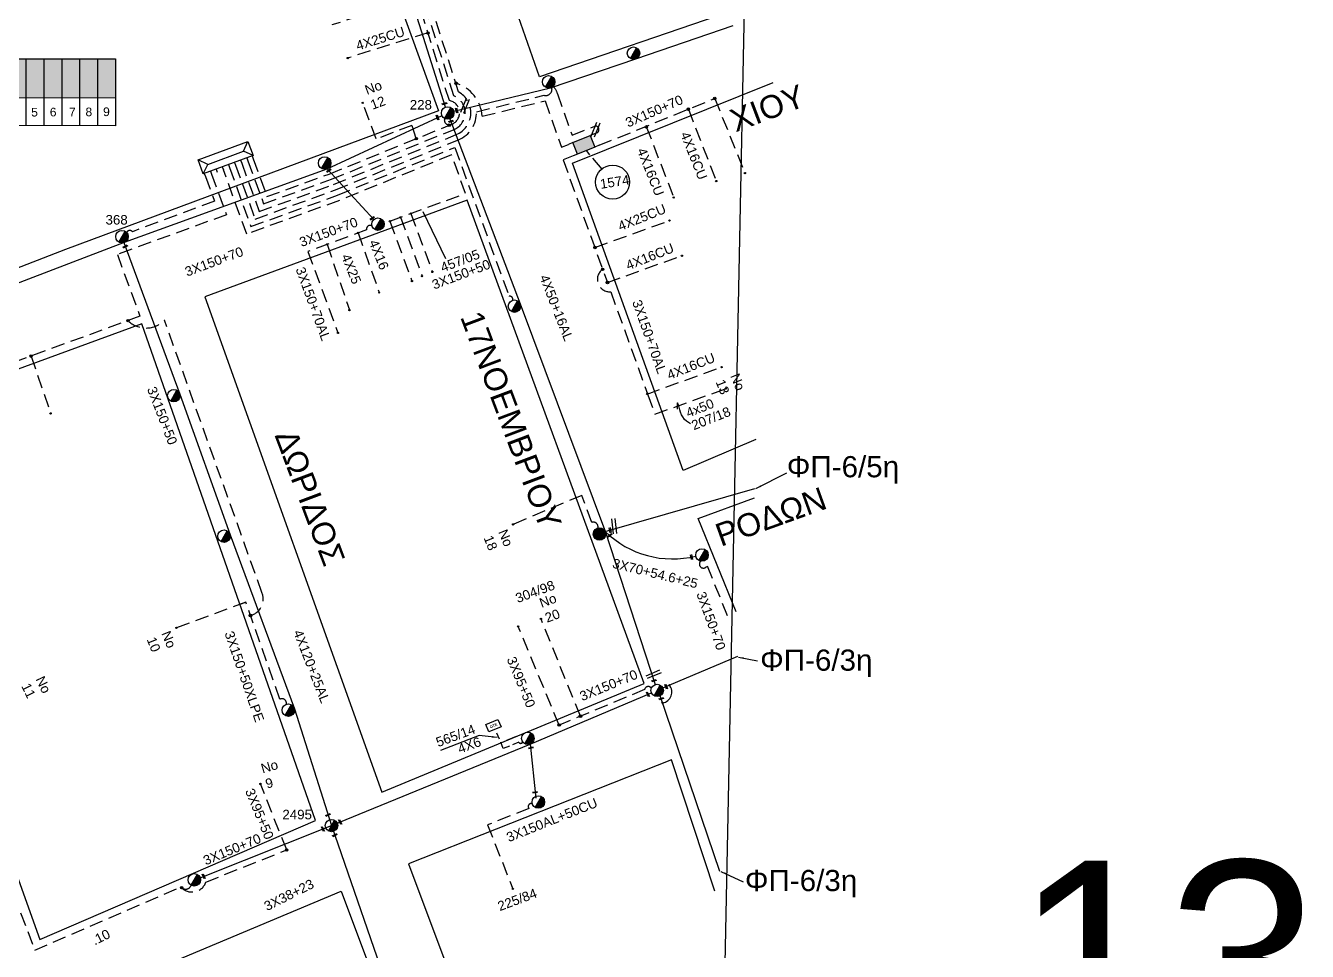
# Model space of a CAD drawing. Header units: millimetres. Extents: x 771 to 3391, y 686 to 1835.
# Drawn here: x 2753.9 to 2996.2, y 1301.1 to 1476.1 of the extents above; entities that cross this region are included whole.
import ezdxf

# ---------------------------------------------------------------- set-up
doc = ezdxf.new("R2010")
doc.units = ezdxf.units.MM
doc.linetypes.add('DASHED', pattern=[19.05, 12.7, -6.35])
for name, color, linetype in [('Link Box 4 Διευθύνσεων', 7, 'Continuous'), ('Pillar OTE', 7, 'Continuous'), ('Άγνωστα', 7, 'Continuous'), ('Γυμνά εναέρια ΧΤ (3Φ)   4x16CU', 7, 'Continuous'), ('Γυμνά εναέρια ΧΤ και ΦΟΠ (3Φ)   4x50+16AL', 7, 'Continuous'), ('Εναέρια παροχή ΧΤ 4x16', 7, 'SYN_LINE'), ('Εναέρια παροχή ΧΤ 4x25', 7, 'SYN_LINE'), ('Επιγραφές - Σχήματα', 7, 'Continuous'), ('Καλωδια ΧΤ  3X95+50', 7, 'Continuous'), ('Καλώδια ΧΤ   3x150+50CU', 7, 'DASHED'), ('Καλώδια ΧΤ   3x150+70AL', 7, 'DASHED'), ('Καλώδια ΧΤ   3x150AL+50CU', 7, 'DASHED'), ('Μηχανική τομή', 7, 'Continuous'), ('Στύλος Ξύλινος', 7, 'Continuous'), ('Στύλος Ξύλινος @ 1', 7, 'Continuous'), ('Στύλος ΦΜ', 7, 'Continuous'), ('Στύλος ΦΜ @ 1', 7, 'Continuous'), ('Συνδέσεις', 7, 'Continuous'), ('Συνεστραμμένα ΧΤ   3x70+54.6+25 AL', 7, 'SYN_LINE'), ('Συνεστραμμένα ΧΤ   4x120+25 AL', 7, 'SYN_LINE'), ('Τομή', 7, 'Continuous'), ('Υποσταθμός πόλεως', 7, 'Continuous'), ('Υπόβαθρο ΔΕΗ', 7, 'Continuous'), ('Υπόγεια Καλώδια Δικτύου ΧΤ   .10', 7, 'DASHED'), ('Υπόγεια καλώδια Παροχών ΧΤ   .10', 7, 'DASHED'), ('Υπόγεια καλώδια Παροχών ΧΤ   4x16AL', 7, 'DASHED'), ('Υπόγεια καλώδια Παροχών ΧΤ   4x50AL', 7, 'DASHED'), ('Υπόγεια καλώδια Παροχών ΧΤ   4x6', 7, 'DASHED')]:
    doc.layers.add(name, color=color, linetype=linetype)
doc.styles.add('arial', font='arial.ttf')
doc.styles.get("Standard").update_dxf_attribs({"font": 'arial.ttf'})
doc.linetypes.add('SYN_LINE', pattern='A,0.5,-0.0001,["/\\/\\/\\/",Standard,S=0.1,R=0,X=0,Y=-0.05],-0.25', length=0.7501)
doc.dimstyles.new('ISO-25', dxfattribs={"dimtxt": 2.5, "dimasz": 2.5, "dimexe": 1.25, "dimexo": 0.625, "dimtad": 1, "dimtxsty": 'Standard', "dimcen": 2.5, "dimadec": 0, "dimazin": 0, "dimtfac": 1, "dimtmove": 0, "dimatfit": 3, "dimfxl": 1, "dimarcsym": 0})

# ---------------------------------------------------------------- blocks, each defined once
blk = doc.blocks.new('ΥΠΑΡΧΩΝ ΤΣΙΜΕΝΤΕΝΙΟΣ ΣΤΥΛΟΣ')
at = {"layer": 'Στύλος ΦΜ'}
blk.add_hatch(color=7, dxfattribs=at).paths.add_polyline_path([(-1.29, -2.28, 0.574793), (2.62, 0, 0.268822), (1.3, 2.27)])
at = {"layer": 'Στύλος ΦΜ', "color": 7}
blk.add_line((-1.29, -2.28), (1.3, 2.27), dxfattribs=at)
blk.add_circle((0, 0), 2.62, dxfattribs=at)
at = {"layer": 'Στύλος ΦΜ', "flags": 4}
for tag, p in [('ΑΡΙΘΜΟΣ', (-4.68, 8.05)), ('ΤΥΠΟΣ', (-4.91, 3.03))]:
    blk.add_attdef(tag, p, '', height=4, dxfattribs=at)
blk = doc.blocks.new('ΥΠΟΣΤΑΘΜΟΣ ΠΟΛΕΩΣ 9 ΑΝΑΧΩΡΗΣΕΩΝ')
at = {"layer": 'Υποσταθμός πόλεως', "ltscale": 40}
for p, q in [((-9.63, -2.82), (-9.63, -4)), ((-7.12, -2.82), (-7.12, -4)), ((-4.84, -2.82), (-4.84, -4)), ((-2.36, -2.82), (-2.36, -4)), ((0.09, -2.82), (0.09, -4)), ((2.55, -2.82), (2.55, -4)), ((5.02, -2.82), (5.02, -4)), ((7.48, -2.82), (7.48, -4)), ((9.61, -2.82), (9.61, -4))]:
    blk.add_line(p, q, dxfattribs=at)
blk.add_lwpolyline([(-10.02, 2.82), (10.02, 2.82), (10.02, -2.82), (-10.02, -2.82)], close=True, dxfattribs=at)
for points in [[(-7.21, 0), (-10.02, 2.82)], [(-10.02, -2.82), (-7.21, 0)], [(-7.21, 0), (7.21, 0)], [(7.21, 0), (10.02, 2.82)], [(10.02, -2.82), (7.21, 0)]]:
    blk.add_lwpolyline(points, dxfattribs=at)
at = {"layer": 'Υποσταθμός πόλεως', "linetype": 'SYN_LINE', "ltscale": 40, "flags": 1}
for tag, p in [('ΜΕΤΑΣΧΗΜΑΤΙΣΜΟΣ', (10.79, 1.71)), ('ΙΣΧΥΣ', (10.77, -1.08)), ('ΑΡΙΘΜΟΣ', (10.89, -3.8))]:
    blk.add_attdef(tag, p, '', height=1.8, dxfattribs=at)
blk = doc.blocks.new('_ΣΥΝΔΕΣΗ')
at = {"layer": 'Συνδέσεις', "linetype": 'SYN_LINE', "ltscale": 40}
blk.add_hatch(color=256, dxfattribs=at).paths.add_polyline_path([(0.5, -0.01, 1), (-0.5, -0.01, 1)])
at = {"layer": 'Συνδέσεις'}
blk.add_circle((0, -0.01), 0.5, dxfattribs=at)
blk = doc.blocks.new('ΜΗΧΑΝΙΚΗ ΤΟΜΗ')
at = {"layer": 'Μηχανική τομή', "ltscale": 40}
for p, q in [((-1.89, 0.78), (1.89, 0.78)), ((1.89, 0), (-1.89, 0))]:
    blk.add_line(p, q, dxfattribs=at)
blk = doc.blocks.new('LINK BOX 4 ΑΝΑΧΩΡΗΣΕΩΝ')
at = {"layer": 'Link Box 4 Διευθύνσεων', "ltscale": 40}
blk.add_hatch(color=256, dxfattribs=at).paths.add_polyline_path([(-3.54, 0), (-3.54, -4.67), (3.54, -4.67), (3.54, 0)])
for p, q in [((-3.54, 0), (-5.33, 0)), ((5.33, 0), (3.54, 0)), ((-3.54, -4.67), (-5.33, -4.67)), ((5.33, -4.67), (3.54, -4.67))]:
    blk.add_line(p, q, dxfattribs=at)
blk.add_lwpolyline([(-3.54, -4.67), (-3.54, 0), (3.54, 0), (3.54, -4.67)], close=True, dxfattribs=at)
blk = doc.blocks.new('ΥΠΑΡΧΩΝ ΞΥΛΙΝΟΣ ΣΤΥΛΟΣ')
at = {"layer": 'Στύλος Ξύλινος'}
h = blk.add_hatch(color=7, dxfattribs=at)
h.paths.add_polyline_path([(-2.62, 0, 0.270008), (-1.29, -2.28), (1.3, 2.27, 0.576266)])
h.paths.add_polyline_path([(-1.29, -2.28, 0.574793), (2.62, 0, 0.268822), (1.3, 2.27)])
at = {"layer": 'Στύλος Ξύλινος', "color": 7}
blk.add_line((-1.29, -2.28), (1.3, 2.27), dxfattribs=at)
blk.add_circle((0, 0), 2.62, dxfattribs=at)
at = {"layer": 'Στύλος Ξύλινος', "flags": 4}
for tag, p in [('ΑΡΙΘΜΟΣ', (-4.91, 8.6)), ('ΤΥΠΟΣ', (-4.85, 3.39))]:
    blk.add_attdef(tag, p, '', height=4, dxfattribs=at)
blk = doc.blocks.new('ΤΟΜΗ')
at = {"layer": 'Τομή', "ltscale": 40}
for p, q in [((-5.68, 0), (5.68, 0)), ((5.68, -2.33), (-5.68, -2.33))]:
    blk.add_line(p, q, dxfattribs=at)
blk = doc.blocks.new('PILLAR ΟΤΕ')
at = {"layer": 'Pillar OTE', "ltscale": 40}
blk.add_lwpolyline([(-3.31, 2.02), (3.39, 2.02), (3.39, -1.99), (-3.31, -1.99)], close=True, dxfattribs=at)
at = {"layer": 'Pillar OTE', "insert": (-1.81, 0.71), "char_height": 1.3575, "width": 109.961, "attachment_point": 1}
blk.add_mtext('{\\fArial|b1|i0|c161|p34;OTE}', dxfattribs=at)
blk = doc.blocks.new('TSONTA XT1')
at = {"ltscale": 40}
h = blk.add_hatch(color=256, dxfattribs=at)
h.dxf.hatch_style = 1
h.paths.add_polyline_path([(596, 2487.7), (597.1, 2488.8), (596, 2489.9), (594.9, 2488.8)])
blk.add_lwpolyline([(594.9, 2488.8), (596, 2489.9), (597.1, 2488.8), (596, 2487.7)], close=True, dxfattribs=at)

msp = doc.modelspace()

# ---------------------------------------------------------------- hatches: boundary and pattern name
at = {"layer": 'Καλώδια ΧΤ   3x150+50CU', "linetype": 'DASHED', "ltscale": 0.2}
h = msp.add_hatch(color=5, dxfattribs=at)
h.dxf.hatch_style = 1
h.paths.add_polyline_path([(2754.05797, 1469.83651), (2750.76041, 1469.83672), (2750.75995, 1462.46988), (2754.05751, 1462.46668)])
h = msp.add_hatch(color=151, dxfattribs=at)
h.dxf.hatch_style = 1
h.paths.add_polyline_path([(2757.44397, 1469.8363), (2754.05797, 1469.83651), (2754.05751, 1462.46668), (2757.4435, 1462.46339)])
h = msp.add_hatch(color=6, dxfattribs=at)
h.dxf.hatch_style = 1
h.paths.add_polyline_path([(2760.84061, 1469.83609), (2757.44397, 1469.8363), (2757.4435, 1462.46339), (2760.84015, 1462.46009)])
h = msp.add_hatch(color=1, dxfattribs=at)
h.dxf.hatch_style = 1
h.paths.add_polyline_path([(2764.17766, 1469.83588), (2760.84061, 1469.83609), (2760.84015, 1462.46009), (2764.17719, 1462.45685)])
h = msp.add_hatch(color=2, dxfattribs=at)
h.dxf.hatch_style = 1
h.paths.add_polyline_path([(2767.56603, 1469.83567), (2764.17766, 1469.83588), (2764.17719, 1462.45685), (2767.56557, 1462.45356)])
h = msp.add_hatch(color=173, dxfattribs=at)
h.dxf.hatch_style = 1
h.paths.add_polyline_path([(2770.88613, 1469.83546), (2767.56603, 1469.83567), (2767.56557, 1462.45356), (2770.88567, 1462.45033)])

# ---------------------------------------------------------------- linework, layer by layer
at = {"layer": 'Pillar OTE', "ltscale": 40}
for points in [[(2740.55227, 1457.19707), (2740.55306, 1469.83736), (2770.88613, 1469.83546), (2770.88534, 1457.16771), (2740.55227, 1457.198)], [(2754.05718, 1457.18451), (2754.05797, 1469.83651)], [(2757.44317, 1457.18113), (2757.44397, 1469.8363)], [(2760.83982, 1457.17774), (2760.84061, 1469.83609)], [(2764.17686, 1457.17441), (2764.17766, 1469.83588)], [(2767.56524, 1457.17102), (2767.56603, 1469.83567)], [(2740.5526, 1462.47979), (2770.88567, 1462.45033)]]:
    msp.add_lwpolyline(points, dxfattribs=at)
at = {"layer": 'Άγνωστα', "color": 151, "linetype": 'DASHED', "ltscale": 0.2}
msp.add_lwpolyline([(2829.97145, 1474.70559), (2814.69128, 1469.9292)], dxfattribs=at)
at = {"layer": 'Άγνωστα', "color": 5, "linetype": 'DASHED', "ltscale": 0.2}
for points in [[(2884.16504, 1462.31399), (2889.87588, 1448.21454)], [(2861.52333, 1434.16119), (2875.61522, 1439.23984)]]:
    msp.add_lwpolyline(points, dxfattribs=at)
at = {"layer": 'Άγνωστα', "color": 173, "linetype": 'DASHED', "ltscale": 0.2}
for points in [[(2822.77136, 1439.11987), (2826.93457, 1427.81031)], [(2824.78012, 1439.85932), (2828.84281, 1428.82284)], [(2826.74846, 1440.5839), (2830.81499, 1429.53698)]]:
    msp.add_lwpolyline(points, dxfattribs=at)
at = {"layer": 'Άγνωστα', "color": 62, "linetype": 'DASHED', "ltscale": 0.2}
msp.add_lwpolyline([(2810.92239, 1434.7558), (2815.11013, 1422.34599)], dxfattribs=at)
at = {"layer": 'Άγνωστα', "color": 30, "linetype": 'DASHED', "ltscale": 0.2}
msp.add_lwpolyline([(2754.95312, 1413.63707), (2758.65204, 1402.78771)], dxfattribs=at)
at = {"layer": 'Άγνωστα', "color": 6, "linetype": 'DASHED', "ltscale": 0.2}
msp.add_lwpolyline([(2862.08981, 1381.13753, 0.587848903), (2860.92916, 1382.20918), (2859.05746, 1387.31222), (2845.9665, 1381.79213)], format="xyb", dxfattribs=at)
at = {"layer": 'Άγνωστα', "color": 133, "linetype": 'DASHED', "ltscale": 0.2}
msp.add_lwpolyline([(2858.79646, 1345.57615), (2851.27504, 1364.07984)], dxfattribs=at)
at = {"layer": 'Άγνωστα', "color": 5}
for points in [[(2874.36206, 1350.89881), (2888.50278, 1356.88554)], [(2885.10359, 1316.20297), (2873.86581, 1349.41934)]]:
    msp.add_lwpolyline(points, dxfattribs=at)
at = {"layer": 'Γυμνά εναέρια ΧΤ και ΦΟΠ (3Φ)   4x50+16AL', "color": 151, "linetype": 'Continuous', "ltscale": 0.2}
msp.add_lwpolyline([(2833.2839, 1460.67278), (2823.37133, 1492.04), (2812.72135, 1521.07597), (2808.30049, 1533.98602)], dxfattribs=at)
at = {"layer": 'Γυμνά εναέρια ΧΤ και ΦΟΠ (3Φ)   4x50+16AL', "color": 1, "linetype": 'Continuous', "ltscale": 0.2}
msp.add_lwpolyline([(2834.82527, 1459.89384), (2853.13365, 1464.35003), (2869.27915, 1469.8028), (2887.67045, 1476.08333)], dxfattribs=at)
at = {"layer": 'Γυμνά εναέρια ΧΤ και ΦΟΠ (3Φ)   4x50+16AL', "color": 62, "linetype": 'Continuous', "ltscale": 0.2}
for points in [[(2707.28318, 1409.97083), (2743.96823, 1424.17324), (2772.61796, 1435.13968), (2810.93752, 1449.04245), (2832.62439, 1459.07401)], [(2810.93752, 1449.04245), (2819.71526, 1439.42107)]]:
    msp.add_lwpolyline(points, dxfattribs=at)
at = {"layer": 'Γυμνά εναέρια ΧΤ και ΦΟΠ (3Φ)   4x50+16AL', "color": 6, "linetype": 'Continuous', "ltscale": 0.2}
msp.add_lwpolyline([(2834.12206, 1458.4715), (2847.41418, 1423.48386), (2863.51003, 1380.35904), (2872.9305, 1351.56513)], dxfattribs=at)
at = {"layer": 'Γυμνά εναέρια ΧΤ και ΦΟΠ (3Φ)   4x50+16AL', "color": 133, "linetype": 'Continuous', "ltscale": 0.2}
for points in [[(2863.47217, 1380.46049), (2891.71737, 1388.59864)], [(2786.92113, 1315.04067), (2811.73132, 1324.89483), (2849.27983, 1340.2798), (2872.19292, 1349.98047)], [(2849.27983, 1340.2798), (2850.3281, 1330.05715)]]:
    msp.add_lwpolyline(points, dxfattribs=at)
at = {"layer": 'Καλωδια ΧΤ  3X95+50', "color": 133, "linetype": 'DASHED', "ltscale": 0.2}
for points in [[(2854.75403, 1343.90065), (2846.97487, 1362.66918)], [(2803.26485, 1320.28835), (2798.30531, 1332.77515)]]:
    msp.add_lwpolyline(points, dxfattribs=at)
at = {"layer": 'Καλώδια ΧΤ   3x150+50CU', "color": 5, "linetype": 'DASHED', "ltscale": 0.2}
for points in [[(2794.76588, 1450.11491), (2798.08562, 1440.96489), (2812.09004, 1446.04585), (2835.32504, 1455.49628, 0.629491101), (2835.739, 1463.5567), (2826.41013, 1493.07686), (2816.95531, 1518.85439, 0.252303622), (2815.51967, 1519.66123), (2810.2125, 1534.13064, 0.601933221), (2808.47029, 1534.80728)], [(2835.21004, 1465.23056, -0.313242265), (2840.21908, 1458.96865), (2852.09869, 1461.8748), (2852.09869, 1461.8748), (2855.19135, 1453.11719), (2856.51681, 1453.64972)]]:
    msp.add_lwpolyline(points, format="xyb", dxfattribs=at)
at = {"layer": 'Καλώδια ΧΤ   3x150+50CU', "color": 2, "linetype": 'DASHED', "ltscale": 0.2}
msp.add_lwpolyline([(2795.92082, 1450.54192), (2798.9082, 1442.40158), (2811.70586, 1447.04472), (2834.91247, 1456.48354, 0.671888055), (2834.86038, 1462.78922), (2825.3972, 1492.73124), (2815.95075, 1518.48593), (2800.824, 1512.93766)], format="xyb", dxfattribs=at)
at = {"layer": 'Καλώδια ΧΤ   3x150+50CU', "color": 151, "linetype": 'DASHED', "ltscale": 0.2}
msp.add_lwpolyline([(2796.92032, 1450.91145), (2799.5413, 1443.76952), (2811.32169, 1448.04358), (2834.49989, 1457.4708, 0.747984636), (2834.01038, 1461.92484), (2827.88714, 1481.30115), (2811.80756, 1476.21973)], format="xyb", dxfattribs=at)
at = {"layer": 'Καλώδια ΧΤ   3x150+50CU', "color": 1, "linetype": 'DASHED', "ltscale": 0.2}
for points in [[(2793.60884, 1449.68713), (2797.29094, 1439.53833), (2812.47421, 1445.04699), (2835.72046, 1454.50188, 0.31238691), (2839.14191, 1459.80771), (2851.9267, 1462.91948, 0.696455), (2853.19184, 1464.76397)], [(2853.55876, 1464.59131, -0.195329143), (2854.44349, 1463.17223), (2857.1969, 1455.37531), (2861.51981, 1457.11211, -0.812724343), (2861.95003, 1455.83261), (2861.46108, 1455.63616)]]:
    msp.add_lwpolyline(points, format="xyb", dxfattribs=at)
at = {"layer": 'Καλώδια ΧΤ   3x150+50CU', "color": 151, "linetype": 'DASHED', "ltscale": 0.2}
msp.add_lwpolyline([(2827.76036, 1454.72964), (2826.93393, 1457.18773), (2820.17766, 1454.67637), (2817.63987, 1461.50376)], dxfattribs=at)
at = {"layer": 'Καλώδια ΧΤ   3x150+50CU', "color": 173, "linetype": 'DASHED', "ltscale": 0.2}
msp.add_lwpolyline([(2822.77136, 1439.11987), (2837.06822, 1444.38275), (2834.42816, 1451.66603), (2813.24255, 1443.04926), (2795.71511, 1436.6901), (2791.30824, 1448.83655)], dxfattribs=at)
at = {"layer": 'Καλώδια ΧΤ   3x150+50CU', "color": 6, "linetype": 'DASHED', "ltscale": 0.2}
msp.add_lwpolyline([(2792.45419, 1449.26024), (2796.49867, 1438.11264), (2812.85838, 1444.04812), (2835.0449, 1453.07199), (2845.28935, 1424.91969, -0.588854633), (2845.9926, 1424.19394)], format="xyb", dxfattribs=at)
at = {"layer": 'Καλώδια ΧΤ   3x150+50CU', "color": 62, "linetype": 'DASHED', "ltscale": 0.2}
msp.add_lwpolyline([(2787.89871, 1447.57598), (2789.62819, 1442.89817), (2774.11982, 1437.1336, 0.579443959), (2773.02483, 1436.97377)], format="xyb", dxfattribs=at)
at = {"layer": 'Καλώδια ΧΤ   3x150+50CU', "color": 30, "linetype": 'DASHED', "ltscale": 0.2}
for points in [[(2796.43558, 1364.60536, 0.459109037), (2798.58123, 1368.93853), (2780.16266, 1420.42599, -0.420048892), (2773.27549, 1420.33571)], [(2803.18073, 1347.81185, 0.659059401), (2801.99677, 1348.78075), (2795.55101, 1367.12244), (2782.4261, 1362.27522)]]:
    msp.add_lwpolyline(points, format="xyb", dxfattribs=at)
msp.add_lwpolyline([(2794.44409, 1366.71364), (2795.55101, 1367.12244)], dxfattribs=at)
at = {"layer": 'Καλώδια ΧΤ   3x150+50CU', "color": 133, "linetype": 'DASHED', "ltscale": 0.2}
for points in [[(2872.1814, 1350.87061, 0.675578425), (2870.92033, 1350.60124), (2854.75403, 1343.90065)], [(2849.6938, 1329.02516, 0.754077405), (2849.03229, 1328.11582), (2841.23243, 1325.03804), (2846.00918, 1312.93258)]]:
    msp.add_lwpolyline(points, format="xyb", dxfattribs=at)
at = {"layer": 'Καλώδια ΧΤ   3x150+50CU', "linetype": 'DASHED', "ltscale": 0.2}
msp.add_lwpolyline([(2846.66565, 1341.73561), (2844.81807, 1340.96983)], dxfattribs=at)
at = {"layer": 'Καλώδια ΧΤ   3x150+50CU', "color": 151, "linetype": 'DASHED', "ltscale": 0.2}
msp.add_arc((2833.98089, 1458.24011), 0.92021, 160.7170213, 282.8539123, dxfattribs=at)
at = {"layer": 'Καλώδια ΧΤ   3x150+70AL', "color": 5, "linetype": 'DASHED', "ltscale": 0.2}
for points in [[(2862.33121, 1453.47041), (2884.16504, 1462.31399)], [(2857.38694, 1451.48397), (2855.51354, 1450.7313), (2863.87402, 1427.53321)]]:
    msp.add_lwpolyline(points, dxfattribs=at)
at = {"layer": 'Καλώδια ΧΤ   3x150+70AL', "color": 30, "linetype": 'DASHED', "ltscale": 0.2}
msp.add_lwpolyline([(2789.074, 1448.01051), (2791.91029, 1440.33903), (2771.27183, 1432.85116), (2775.51546, 1421.15464), (2743.90785, 1409.59894)], dxfattribs=at)
at = {"layer": 'Καλώδια ΧΤ   3x150+70AL', "color": 62, "linetype": 'DASHED', "ltscale": 0.2}
msp.add_lwpolyline([(2819.36979, 1438.25227, 0.645567443), (2818.38045, 1437.50266), (2807.28204, 1433.41502), (2812.94633, 1418.0358)], format="xyb", dxfattribs=at)
at = {"layer": 'Καλώδια ΧΤ   3x150+70AL', "color": 5, "linetype": 'DASHED', "ltscale": 0.2}
msp.add_lwpolyline([(2862.92377, 1429.99236, 0.750948356), (2864.49993, 1425.79647), (2871.46138, 1406.48033)], format="xyb", dxfattribs=at)
at = {"layer": 'Καλώδια ΧΤ   3x150+70AL', "color": 6, "linetype": 'DASHED', "ltscale": 0.2}
msp.add_lwpolyline([(2881.52566, 1374.87705, 1.257087515), (2882.71669, 1374.01851), (2886.78279, 1364.0246)], format="xyb", dxfattribs=at)
at = {"layer": 'Καλώδια ΧΤ   3x150+70AL', "color": 133, "linetype": 'DASHED', "ltscale": 0.2}
msp.add_lwpolyline([(2783.26086, 1313.31546, 0.58226215), (2787.99913, 1314.22508), (2803.26485, 1320.28835)], format="xyb", dxfattribs=at)
at = {"layer": 'Συνεστραμμένα ΧΤ   3x70+54.6+25 AL', "color": 6, "linetype": 'SYN_LINE', "ltscale": 15}
msp.add_arc((2876.19381, 1393.53909), 18.24527, 225.7926897, 283.9599028, dxfattribs=at)
at = {"layer": 'Συνεστραμμένα ΧΤ   4x120+25 AL', "color": 30, "linetype": 'SYN_LINE', "ltscale": 20}
msp.add_lwpolyline([(2772.47796, 1435.08609), (2783.08742, 1406.40877), (2792.57868, 1379.87681), (2804.7423, 1346.94114), (2811.73132, 1324.89483), (2823.3775, 1291.11335)], dxfattribs=at)
at = {"layer": 'Υπόβαθρο ΔΕΗ'}
for points in [[(887.18759, 748.25165), (2875.29445, 763.38266), (2895.53155, 1762.67838)], [(2688.26964, 1496.65093), (2741.59222, 1509.23641), (2805.32677, 1533.58464), (2831.94692, 1459.99039), (2761.47462, 1433.79532), (2717.2651, 1416.62108), (2688.26964, 1496.65093)], [(2887.12361, 1478.74415), (2851.03728, 1466.42087), (2844.44015, 1485.40004), (2885.7467, 1497.03447)], [(2891.90446, 1397.8371), (2878.18196, 1392.03386), (2857.26178, 1450.08171), (2895.21292, 1465.35482)], [(2859.85907, 1452.47719), (2860.52159, 1451.68926)], [(2861.04495, 1451.06682), (2862.80299, 1448.97597)], [(2821.23605, 1331.19558), (2870.85432, 1351.7613), (2837.35892, 1443.08382), (2787.79886, 1424.83044), (2821.23605, 1331.19558)], [(2756.63879, 1303.34116), (2808.74205, 1325.86516), (2775.89376, 1419.71091), (2722.0514, 1400.02621), (2756.63879, 1303.34116)], [(2888.23447, 1365.26273), (2881.0545, 1382.91012), (2891.68204, 1386.85409)], [(2839.66466, 1341.89681), (2832.30778, 1339.09248)], [(2884.20344, 1312.48957), (2876.02105, 1337.29618), (2826.30747, 1317.67948), (2881.1056, 1171.39551)], [(2760.11294, 1290.06747), (2813.5866, 1312.51801), (2870.95186, 1159.43548), (2814.3932, 1137.15602), (2760.11294, 1290.06747)]]:
    msp.add_lwpolyline(points, dxfattribs=at)
msp.add_circle((2864.87039, 1446.5172), 3.21242, dxfattribs=at)
msp.add_arc((2873.937, 1350.15354), 2.11348, 280.4565925, 37.2059008, dxfattribs=at)
msp.add_spline([(2879.59118, 1400.84153), (2878.10903, 1402.12344), (2877.11142, 1404.77272), (2877.08292, 1403.60476)], degree=3, dxfattribs=at)
at = {"layer": 'Υπόγεια Καλώδια Δικτύου ΧΤ   .10', "color": 133, "linetype": 'DASHED', "ltscale": 0.2}
msp.add_lwpolyline([(2743.0626, 1304.63981), (2752.9788, 1308.40591), (2755.64777, 1301.37845), (2783.26086, 1313.31546, 0.587352103), (2785.23014, 1313.62231)], format="xyb", dxfattribs=at)
at = {"layer": 'Υπόγεια καλώδια Παροχών ΧΤ   4x16AL', "color": 5, "linetype": 'DASHED', "ltscale": 0.2}
for points in [[(2879.18335, 1460.2962), (2884.38872, 1446.86265)], [(2871.20881, 1457.04442), (2876.41417, 1443.61087)], [(2863.87402, 1427.53321), (2877.96591, 1432.61186)], [(2871.36709, 1406.46156), (2885.45898, 1411.54021)]]:
    msp.add_lwpolyline(points, dxfattribs=at)
at = {"layer": 'Υπόγεια καλώδια Παροχών ΧΤ   4x16AL', "color": 62, "linetype": 'DASHED', "ltscale": 0.2}
msp.add_lwpolyline([(2816.75138, 1436.90266), (2820.74726, 1425.64744)], dxfattribs=at)
at = {"layer": 'Υπόγεια καλώδια Παροχών ΧΤ   4x50AL', "color": 5, "linetype": 'DASHED', "ltscale": 0.2}
msp.add_lwpolyline([(2871.53168, 1406.28526), (2872.84198, 1402.64954), (2886.23052, 1407.47471)], dxfattribs=at)
at = {"layer": 'Υπόγεια καλώδια Παροχών ΧΤ   4x6', "color": 133, "linetype": 'DASHED', "ltscale": 0.1}
msp.add_lwpolyline([(2847.86459, 1340.72651, -0.679691609), (2847.11063, 1340.66204), (2844.20049, 1339.45585), (2842.69102, 1343.09767)], format="xyb", dxfattribs=at)

# ---------------------------------------------------------------- block references
at = {"layer": 'Link Box 4 Διευθύνσεων', "xscale": 0.4999999999999997, "yscale": 0.4999999999999997, "zscale": 0.4999999999999997, "rotation": 21.88864413461132}
msp.add_blockref('LINK BOX 4 ΑΝΑΧΩΡΗΣΕΩΝ', (2858.98894, 1454.64294), dxfattribs=at)
at = {"layer": 'Pillar OTE', "xscale": 0.375, "yscale": 0.375, "zscale": 0.375, "rotation": 22.51297032539478}
msp.add_blockref('PILLAR ΟΤΕ', (2842.31132, 1343.74691), dxfattribs=at)
at = {"layer": 'Μηχανική τομή'}
for p, xscale, yscale, zscale, rotation in [((2833.12393, 1461.23692), 0.2499999999999999, 0.2499999999999999, 0.2499999999999999, 17.52008506879839), ((2831.68015, 1458.70301), 0.2500000000002005, 0.2500000000002005, 0.2500000000002005, 286.4757143628348), ((2835.30264, 1460.02064), 0.2500000000002005, 0.2500000000002005, 0.2500000000002005, 286.4757143628348), ((2834.33875, 1457.90112), 0.2499999999999999, 0.2499999999999999, 0.2499999999999999, 17.52008506879839), ((2811.26271, 1448.61981), 0.2499999999999681, 0.2499999999999681, 0.2499999999999681, 36.11407878704492), ((2819.47964, 1439.60701), 0.2499999999999681, 0.2499999999999681, 0.2499999999999681, 36.11407878704492), ((2772.78342, 1434.25482), 0.2499999999999681, 0.2499999999999681, 0.2499999999999681, 24.52614692496657), ((2864.49716, 1380.75872), 0.249999999999919, 0.249999999999919, 0.249999999999919, 104.9545665943018), ((2864.41596, 1379.68384), 0.2499999999999681, 0.2499999999999681, 0.2499999999999681, 36.11407878704492), ((2879.88243, 1375.67057), 0.2499999999999681, 0.2499999999999681, 0.2499999999999681, 102.9013873826597), ((2872.72467, 1352.19426), 0.2499999999999999, 0.2499999999999999, 0.2499999999999999, 17.52008506879839), ((2871.62041, 1349.73809), 0.249999999999919, 0.249999999999919, 0.249999999999919, 115.2861437891103), ((2875.07037, 1351.19869), 0.249999999999919, 0.249999999999919, 0.249999999999919, 109.2321114311142), ((2874.08586, 1348.80146), 0.2499999999999999, 0.2499999999999999, 0.2499999999999999, 17.52008506879839), ((2849.44397, 1339.5035), 0.2499999999999681, 0.2499999999999681, 0.2499999999999681, 10.20225403378959), ((2850.22458, 1331.06669), 0.2499999999999681, 0.2499999999999681, 0.2499999999999681, 9.083770020764893), ((2811.11891, 1326.82661), 0.2499999999999681, 0.2499999999999681, 0.2499999999999681, 24.52614692496657), ((2813.46641, 1325.60576), 0.249999999999919, 0.249999999999919, 0.249999999999919, 115.2861437891103), ((2810.19747, 1324.28561), 0.249999999999919, 0.249999999999919, 0.249999999999919, 115.2861437891103), ((2812.38679, 1322.99353), 0.2499999999999681, 0.2499999999999681, 0.2499999999999681, 24.52614692496657), ((2787.67485, 1315.34003), 0.249999999999919, 0.249999999999919, 0.249999999999919, 115.2861437891103)]:
    msp.add_blockref('ΜΗΧΑΝΙΚΗ ΤΟΜΗ', p, dxfattribs=dict(at, xscale=xscale, yscale=yscale, zscale=zscale, rotation=rotation))
at = {"layer": 'Στύλος Ξύλινος @ 1', "ltscale": 40, "xscale": 0.4499999999998181, "yscale": 0.4499999999998181, "zscale": 0.4499999999998181}
msp.add_blockref('ΥΠΑΡΧΩΝ ΞΥΛΙΝΟΣ ΣΤΥΛΟΣ', (2862.38885, 1379.99836), dxfattribs=at)
at = {"layer": 'Στύλος ΦΜ @ 1', "ltscale": 40, "xscale": 0.4499999999998181, "yscale": 0.4499999999998181, "zscale": 0.4499999999998181}
for p in [(2868.80496, 1470.88089), (2852.7775, 1465.47266), (2810.4413, 1450.11058), (2820.50905, 1438.55099), (2846.31489, 1423.06113), (2781.94113, 1406.13829), (2791.43293, 1379.60402), (2881.75612, 1376.03205), (2873.27749, 1350.43964), (2803.58808, 1346.70677), (2848.84751, 1341.37535), (2850.82716, 1329.34551), (2785.81118, 1314.64678)]:
    msp.add_blockref('ΥΠΑΡΧΩΝ ΤΣΙΜΕΝΤΕΝΙΟΣ ΣΤΥΛΟΣ', p, dxfattribs=at)
at = {"layer": 'Στύλος ΦΜ @ 1', "ltscale": 40}
ref = msp.add_blockref('ΥΠΑΡΧΩΝ ΤΣΙΜΕΝΤΕΝΙΟΣ ΣΤΥΛΟΣ', (2833.69334, 1459.56847), dxfattribs=dict(at, xscale=0.4499999999998181, yscale=0.4499999999998181, zscale=0.4499999999998181))
ref.add_attrib('ΤΥΠΟΣ', '228', (2826.52661, 1460.2314), dxfattribs={"layer": 'Στύλος ΦΜ', "height": 1.8, "flags": 4})
ref = msp.add_blockref('ΥΠΑΡΧΩΝ ΤΣΙΜΕΝΤΕΝΙΟΣ ΣΤΥΛΟΣ', (2772.12778, 1436.21059), dxfattribs=dict(at, xscale=0.4499999999998181, yscale=0.4499999999998181, zscale=0.4499999999998181))
ref.add_attrib('ΤΥΠΟΣ', '368', (2769.02478, 1438.49179), dxfattribs={"layer": 'Στύλος ΦΜ', "height": 1.8, "flags": 4})
ref = msp.add_blockref('ΥΠΑΡΧΩΝ ΤΣΙΜΕΝΤΕΝΙΟΣ ΣΤΥΛΟΣ', (2811.72905, 1324.89612), dxfattribs=dict(at, xscale=0.4499999999998181, yscale=0.4499999999998181, zscale=0.4499999999998181))
ref.add_attrib('ΤΥΠΟΣ', '2495', (2802.44922, 1326.07896), dxfattribs={"layer": 'Στύλος ΦΜ', "height": 1.8, "flags": 4})
at = {"layer": 'Συνδέσεις'}
for p, xscale, yscale, zscale in [((2829.97145, 1474.70559), 0.4777242751394019, 0.4777242751394019, 0.4777242751394019), ((2814.8157, 1469.95066), 0.25, 0.25, 0.25), ((2835.29048, 1465.20612), 0.4777242751394019, 0.4777242751394019, 0.4777242751394019), ((2817.63987, 1461.50376), 0.25, 0.25, 0.25), ((2884.16504, 1462.31399), 0.4777242751394019, 0.4777242751394019, 0.4777242751394019), ((2879.18335, 1460.2962), 0.4777242751394019, 0.4777242751394019, 0.4777242751394019), ((2834.00529, 1457.26963), 0.4777242751394019, 0.4777242751394019, 0.4777242751394019), ((2871.24492, 1456.95123), 0.4777242751394019, 0.4777242751394019, 0.4777242751394019), ((2827.76036, 1454.72964), 0.4777242751394019, 0.4777242751394019, 0.4777242751394019), ((2884.4432, 1446.72204), 0.25, 0.25, 0.25), ((2889.87588, 1448.21454), 0.25, 0.25, 0.25), ((2876.41417, 1443.61087), 0.25, 0.25, 0.25), ((2822.77312, 1439.11935), 0.25, 0.25, 0.25), ((2824.78189, 1439.85881), 0.25, 0.25, 0.25), ((2826.74846, 1440.5839), 0.25, 0.25, 0.25), ((2875.61522, 1439.23984), 0.25, 0.25, 0.25), ((2816.75138, 1436.90266), 0.25, 0.25, 0.25), ((2810.92239, 1434.7558), 0.25, 0.25, 0.25), ((2861.52333, 1434.16119), 0.4777242751394019, 0.4777242751394019, 0.4777242751394019), ((2877.96591, 1432.61186), 0.25, 0.25, 0.25), ((2830.81499, 1429.53698), 0.25, 0.25, 0.25), ((2862.97538, 1430.028), 0.4777242751394019, 0.4777242751394019, 0.4777242751394019), ((2826.93457, 1427.81031), 0.25, 0.25, 0.25), ((2828.86272, 1428.74041), 0.25, 0.25, 0.25), ((2863.90765, 1427.54533), 0.4777242751394019, 0.4777242751394019, 0.4777242751394019), ((2820.74726, 1425.64744), 0.25, 0.25, 0.25), ((2815.11674, 1422.32641), 0.25, 0.25, 0.25), ((2773.27549, 1420.33571), 0.4777242751394019, 0.4777242751394019, 0.4777242751394019), ((2812.95484, 1418.01271), 0.25, 0.25, 0.25), ((2754.95312, 1413.63707), 0.4777242751394019, 0.4777242751394019, 0.4777242751394019), ((2885.45898, 1411.54021), 0.25, 0.25, 0.25), ((2886.23052, 1407.47471), 0.25, 0.25, 0.25), ((2758.64597, 1402.8055), 0.25, 0.25, 0.25), ((2846.05008, 1381.82737), 0.25, 0.25, 0.25), ((2796.43558, 1364.60536), 0.4777242751394019, 0.4777242751394019, 0.4777242751394019), ((2851.31731, 1363.96481), 0.25, 0.25, 0.25), ((2782.4261, 1362.27522), 0.25, 0.25, 0.25), ((2847.01714, 1362.55415), 0.25, 0.25, 0.25), ((2875.62031, 1351.43152), 0.25, 0.25, 0.25), ((2874.32057, 1348.07516), 0.25, 0.25, 0.25), ((2858.79646, 1345.57615), 0.4777242751394019, 0.4777242751394019, 0.4777242751394019), ((2854.75403, 1343.90065), 0.4777242751394019, 0.4777242751394019, 0.4777242751394019), ((2798.30531, 1332.77515), 0.25, 0.25, 0.25), ((2803.26485, 1320.28835), 0.4777242751394019, 0.4777242751394019, 0.4777242751394019), ((2783.40909, 1313.15484), 0.4777242751394019, 0.4777242751394019, 0.4777242751394019), ((2846.00918, 1312.93258), 0.25, 0.25, 0.25)]:
    msp.add_blockref('_ΣΥΝΔΕΣΗ', p, dxfattribs=dict(at, xscale=xscale, yscale=yscale, zscale=zscale))
at = {"layer": 'Συνδέσεις', "xscale": 0.2, "yscale": 0.2, "zscale": 0.2, "rotation": 19.81892731253612}
msp.add_blockref('TSONTA XT1', (2928.08709, 897.81145), dxfattribs=at)
at = {"layer": 'Τομή'}
for p, xscale, yscale, zscale, rotation in [((2837.24166, 1460.81678), 0.2499999999998873, 0.2499999999998873, 0.2499999999998873, 248.1909067709115), ((2861.90595, 1456.31517), 0.2499999999998873, 0.2499999999998873, 0.2499999999998873, 248.1909067709115), ((2865.44764, 1381.51659), 0.2499999999998873, 0.2499999999998873, 0.2499999999998873, 276.2139894029788), ((2872.49829, 1353.76458), 0.2499999999999535, 0.2499999999999535, 0.2499999999999535, 22.92285824507862)]:
    msp.add_blockref('ΤΟΜΗ', p, dxfattribs=dict(at, xscale=xscale, yscale=yscale, zscale=zscale, rotation=rotation))
at = {"layer": 'Υποσταθμός πόλεως', "xscale": 0.4999999999999998, "yscale": 0.4999999999999998, "zscale": 0.4999999999999998, "rotation": 20.29033779149252}
msp.add_blockref('ΥΠΟΣΤΑΘΜΟΣ ΠΟΛΕΩΣ 9 ΑΝΑΧΩΡΗΣΕΩΝ', (2791.71935, 1451.12193), dxfattribs=at)

# ---------------------------------------------------------------- texts
at = {"ltscale": 40, "char_height": 4, "width": 67.4273804, "attachment_point": 1, "style": 'arial'}
for s, insert, rotation in [('{\\H1.083x;XIOY}', (2886.58342, 1459.96156), 20.7432595), ('{\\H1.083x;17NOEMBPIOY}', (2840.06043, 1422.59249), 290.6293288), ('{\\H1.083x;ΔΩPIΔOΣ}', (2804.99929, 1400.18843), 290.6293288), ('{\\H1.083x;ΡΟΔΩΝ}', (2883.83868, 1381.6454), 19.8263627)]:
    msp.add_mtext(s, dxfattribs=dict(at, insert=insert, rotation=rotation))
at = {"ltscale": 30, "char_height": 1.63441, "width": 11.2572904, "attachment_point": 1}
for s, insert in [('5', (2754.97449, 1460.54375)), ('6', (2758.49462, 1460.57081)), ('7', (2762.12307, 1460.57081)), ('8', (2765.23703, 1460.59787)), ('9', (2768.56761, 1460.62493))]:
    msp.add_mtext(s, dxfattribs=dict(at, insert=insert))
at = {"ltscale": 40, "insert": (2940.71406, 1318.26756), "char_height": 37.162172, "width": 427.7952412, "attachment_point": 1, "style": 'arial'}
msp.add_mtext('13', dxfattribs=at)
at = {"layer": 'Άγνωστα', "color": 7, "char_height": 1.8, "attachment_point": 1}
for s, gutter_width, insert, rotation in [('4X25CU', 12.5, (2816.15359, 1473.09485), 17.3402151), ('3X150+70', 12.5, (2867.07357, 1458.46792), 23.4957663), ('1574', 12.5, (2862.35419, 1447.00789), 9.0165632), ('4X25CU', 12.5, (2865.661, 1438.92103), 21.7073767), ('3X150+70', 12.5, (2805.44938, 1435.91399), 20.3832571), ('3X150+70', 12.5, (2783.81267, 1430.33314), 20.3832571), ('3X150+50', 12.5, (2830.51144, 1427.8754), 20.753901), ('457/05', 12.5, (2832.11639, 1431.1321), 20.753901), ('3X150+50', 12.5, (2778.51542, 1408.08264), 291.0521124), ('304/98', 1.73929, (2846.29763, 1368.62646), 20.3832571), ('3X150+50XLPE', 12.5, (2793.19522, 1361.84146), 289.0741299), ('3X95+50', 12.5, (2846.48074, 1357.04636), 292.3773855), ('3X150+70', 12.5, (2858.42843, 1350.06488), 22.2772769), ('565/14', 12.5, (2831.2631, 1341.4016), 20.3832571), ('4Χ6', 12.5, (2835.37422, 1340.15426), 20.3832571), ('3X95+50', 12.5, (2797.03232, 1332.13617), 292.3773855), ('3X150+70', 12.5, (2787.26274, 1319.02118), 22.5169193), ('3X38+23', 12.5, (2798.75564, 1310.31909), 26.6279846), ('225/84', 12.5, (2842.92101, 1310.39898), 20.3832571)]:
    msp.add_mtext_dynamic_manual_height_columns(s, width=1.8, gutter_width=gutter_width, heights=[0.04535], dxfattribs=dict(at, insert=insert, rotation=rotation))
at = {"layer": 'Άγνωστα', "color": 7}
note = msp.add_mtext_dynamic_manual_height_columns('No ', width=1.8, gutter_width=1.95035, heights=[0.04535, 0], dxfattribs=dict(at, insert=(2814.30584, 1463.36884), char_height=1.8, attachment_point=1, rotation=20.3832571))
for column, words in zip(note.columns.linked_columns, ['12']):
    column.text = words
note = msp.add_mtext_dynamic_manual_height_columns('No ', width=1.8, gutter_width=1.57908, heights=[0.04535, 0], dxfattribs=dict(at, insert=(2887.47779, 1413.70008), char_height=1.8, attachment_point=1, rotation=292.0940977))
for column, words in zip(note.columns.linked_columns, ['13']):
    column.text = words
note = msp.add_mtext_dynamic_manual_height_columns('No ', width=1.8, gutter_width=1.94033, heights=[0.04535, 0], dxfattribs=dict(at, insert=(2843.49225, 1384.55794), char_height=1.8, attachment_point=1, rotation=292.0698273))
for column, words in zip(note.columns.linked_columns, ['18']):
    column.text = words
note = msp.add_mtext_dynamic_manual_height_columns('No ', width=1.8, gutter_width=1.73929, heights=[0.04535, 0], dxfattribs=dict(at, insert=(2847.49233, 1366.4898), char_height=1.8, attachment_point=1, rotation=20.3832571))
for column, words in zip(note.columns.linked_columns, ['20']):
    column.text = words
note = msp.add_mtext_dynamic_manual_height_columns('No ', width=1.8, gutter_width=1.57908, heights=[0.04535, 0], dxfattribs=dict(at, insert=(2779.95146, 1365.02933), char_height=1.8, attachment_point=1, rotation=292.0940977))
for column, words in zip(note.columns.linked_columns, ['10']):
    column.text = words
note = msp.add_mtext_dynamic_manual_height_columns('No ', width=1.8, gutter_width=2.08432, heights=[0.04535, 0], dxfattribs=dict(at, insert=(2755.70341, 1356.85774), char_height=1.8, attachment_point=1, rotation=295.7738943))
for column, words in zip(note.columns.linked_columns, ['11']):
    column.text = words
note = msp.add_mtext_dynamic_manual_height_columns('No ', width=1.8, gutter_width=1.71483, heights=[0.04535, 0], dxfattribs=dict(at, insert=(2794.83546, 1335.5065), char_height=1.8, attachment_point=1, rotation=16.1261665))
for column, words in zip(note.columns.linked_columns, ['9']):
    column.text = words
at = {"layer": 'Γυμνά εναέρια ΧΤ (3Φ)   4x16CU', "color": 7, "char_height": 1.8, "attachment_point": 1}
for s, insert, rotation in [('4X16CU', (2879.30393, 1456.25237), 291.73047), ('4X16CU', (2871.11326, 1453.19577), 291.73047), ('4X16CU', (2867.15093, 1431.52214), 21.7073767), ('4X16CU', (2874.9298, 1410.79014), 21.7073767), ('4x50', (2878.49402, 1403.64531), 21.7073767), ('207/18', (2879.55172, 1401.27398), 21.7073767)]:
    msp.add_mtext_dynamic_manual_height_columns(s, width=1.8, gutter_width=12.5, heights=[0.04535], dxfattribs=dict(at, insert=insert, rotation=rotation))
at = {"layer": 'Γυμνά εναέρια ΧΤ και ΦΟΠ (3Φ)   4x50+16AL', "color": 7, "insert": (2852.69036, 1429.23377), "char_height": 1.8, "attachment_point": 1, "rotation": 291.3321964}
msp.add_mtext_dynamic_manual_height_columns('4X50+16AL', width=1.8, gutter_width=12.5, heights=[0.04535], dxfattribs=at)
at = {"layer": 'Εναέρια παροχή ΧΤ 4x16', "color": 7, "insert": (2820.42335, 1435.85768), "char_height": 1.8, "attachment_point": 1, "rotation": 292.0698273}
msp.add_mtext_dynamic_manual_height_columns('4X16', width=1.8, gutter_width=12.5, heights=[0.04535], dxfattribs=at)
at = {"layer": 'Εναέρια παροχή ΧΤ 4x25', "color": 7, "insert": (2815.20687, 1433.1595), "char_height": 1.8, "attachment_point": 1, "rotation": 292.0698273}
msp.add_mtext_dynamic_manual_height_columns('4X25', width=1.8, gutter_width=12.5, heights=[0.04535], dxfattribs=at)
at = {"layer": 'Επιγραφές - Σχήματα', "ltscale": 0.2, "char_height": 4, "width": 19.6718533, "attachment_point": 1}
for s, insert in [('ΦΠ-6/5η', (2897.7896, 1394.72535)), ('ΦΠ-6/3η', (2892.74897, 1358.16475)), ('ΦΠ-6/3η', (2889.87017, 1316.51148))]:
    msp.add_mtext(s, dxfattribs=dict(at, insert=insert))
at = {"layer": 'Καλώδια ΧΤ   3x150+70AL', "color": 7, "char_height": 1.8, "attachment_point": 1}
for s, insert, rotation in [('3X150+70AL', (2806.61971, 1430.68238), 289.9757143), ('3X70+54.6+25', (2865.12833, 1375.41268), 346.1256949), ('3X150+70', (2882.35779, 1369.3203), 289.9757143)]:
    msp.add_mtext_dynamic_manual_height_columns(s, width=1.8, gutter_width=12.5, heights=[0.04535], dxfattribs=dict(at, insert=insert, rotation=rotation))
at = {"layer": 'Καλώδια ΧΤ   3x150+70AL', "color": 7, "ltscale": 0.2, "insert": (2870.22748, 1424.47469), "char_height": 1.8, "attachment_point": 1, "rotation": 289.5333978}
msp.add_mtext_dynamic_manual_height_columns('3X150+70AL', width=1.8, gutter_width=12.5, heights=[0.04535], dxfattribs=at)
at = {"layer": 'Καλώδια ΧΤ   3x150AL+50CU', "color": 7, "insert": (2844.58924, 1323.42087), "char_height": 1.8, "attachment_point": 1, "rotation": 21.7683923}
msp.add_mtext_dynamic_manual_height_columns('3X150AL+50CU', width=1.8, gutter_width=12.5, heights=[0.04535], dxfattribs=at)
at = {"layer": 'Συνεστραμμένα ΧΤ   4x120+25 AL', "color": 7, "insert": (2806.16543, 1362.11682), "char_height": 1.8, "attachment_point": 1, "rotation": 291.3321964}
msp.add_mtext_dynamic_manual_height_columns('4X120+25AL', width=1.8, gutter_width=12.5, heights=[0.04535], dxfattribs=at)
at = {"layer": 'Υπόγεια καλώδια Παροχών ΧΤ   .10', "color": 7, "insert": (2766.18171, 1303.83526), "char_height": 1.8, "attachment_point": 1, "rotation": 26.6279846}
msp.add_mtext_dynamic_manual_height_columns('.10', width=1.8, gutter_width=12.5, heights=[0.04535], dxfattribs=at)

# ---------------------------------------------------------------- leaders
at = {"layer": 'Επιγραφές - Σχήματα', "ltscale": 40}
for points in [[(2828.98952, 1440.95283), (2833.29836, 1432.10623)], [(2891.94035, 1388.57961), (2897.77861, 1391.55061)], [(2888.63058, 1356.71723), (2892.24197, 1356.05499)], [(2843.06614, 1341.55323), (2839.66466, 1341.89681)], [(2885.32679, 1316.22191), (2889.54273, 1314.27316)]]:
    msp.add_leader(points, dimstyle='ISO-25', override={"dimasz": 1, "dimtad": 0}, dxfattribs=at)

doc.saveas('drawing.dxf')
